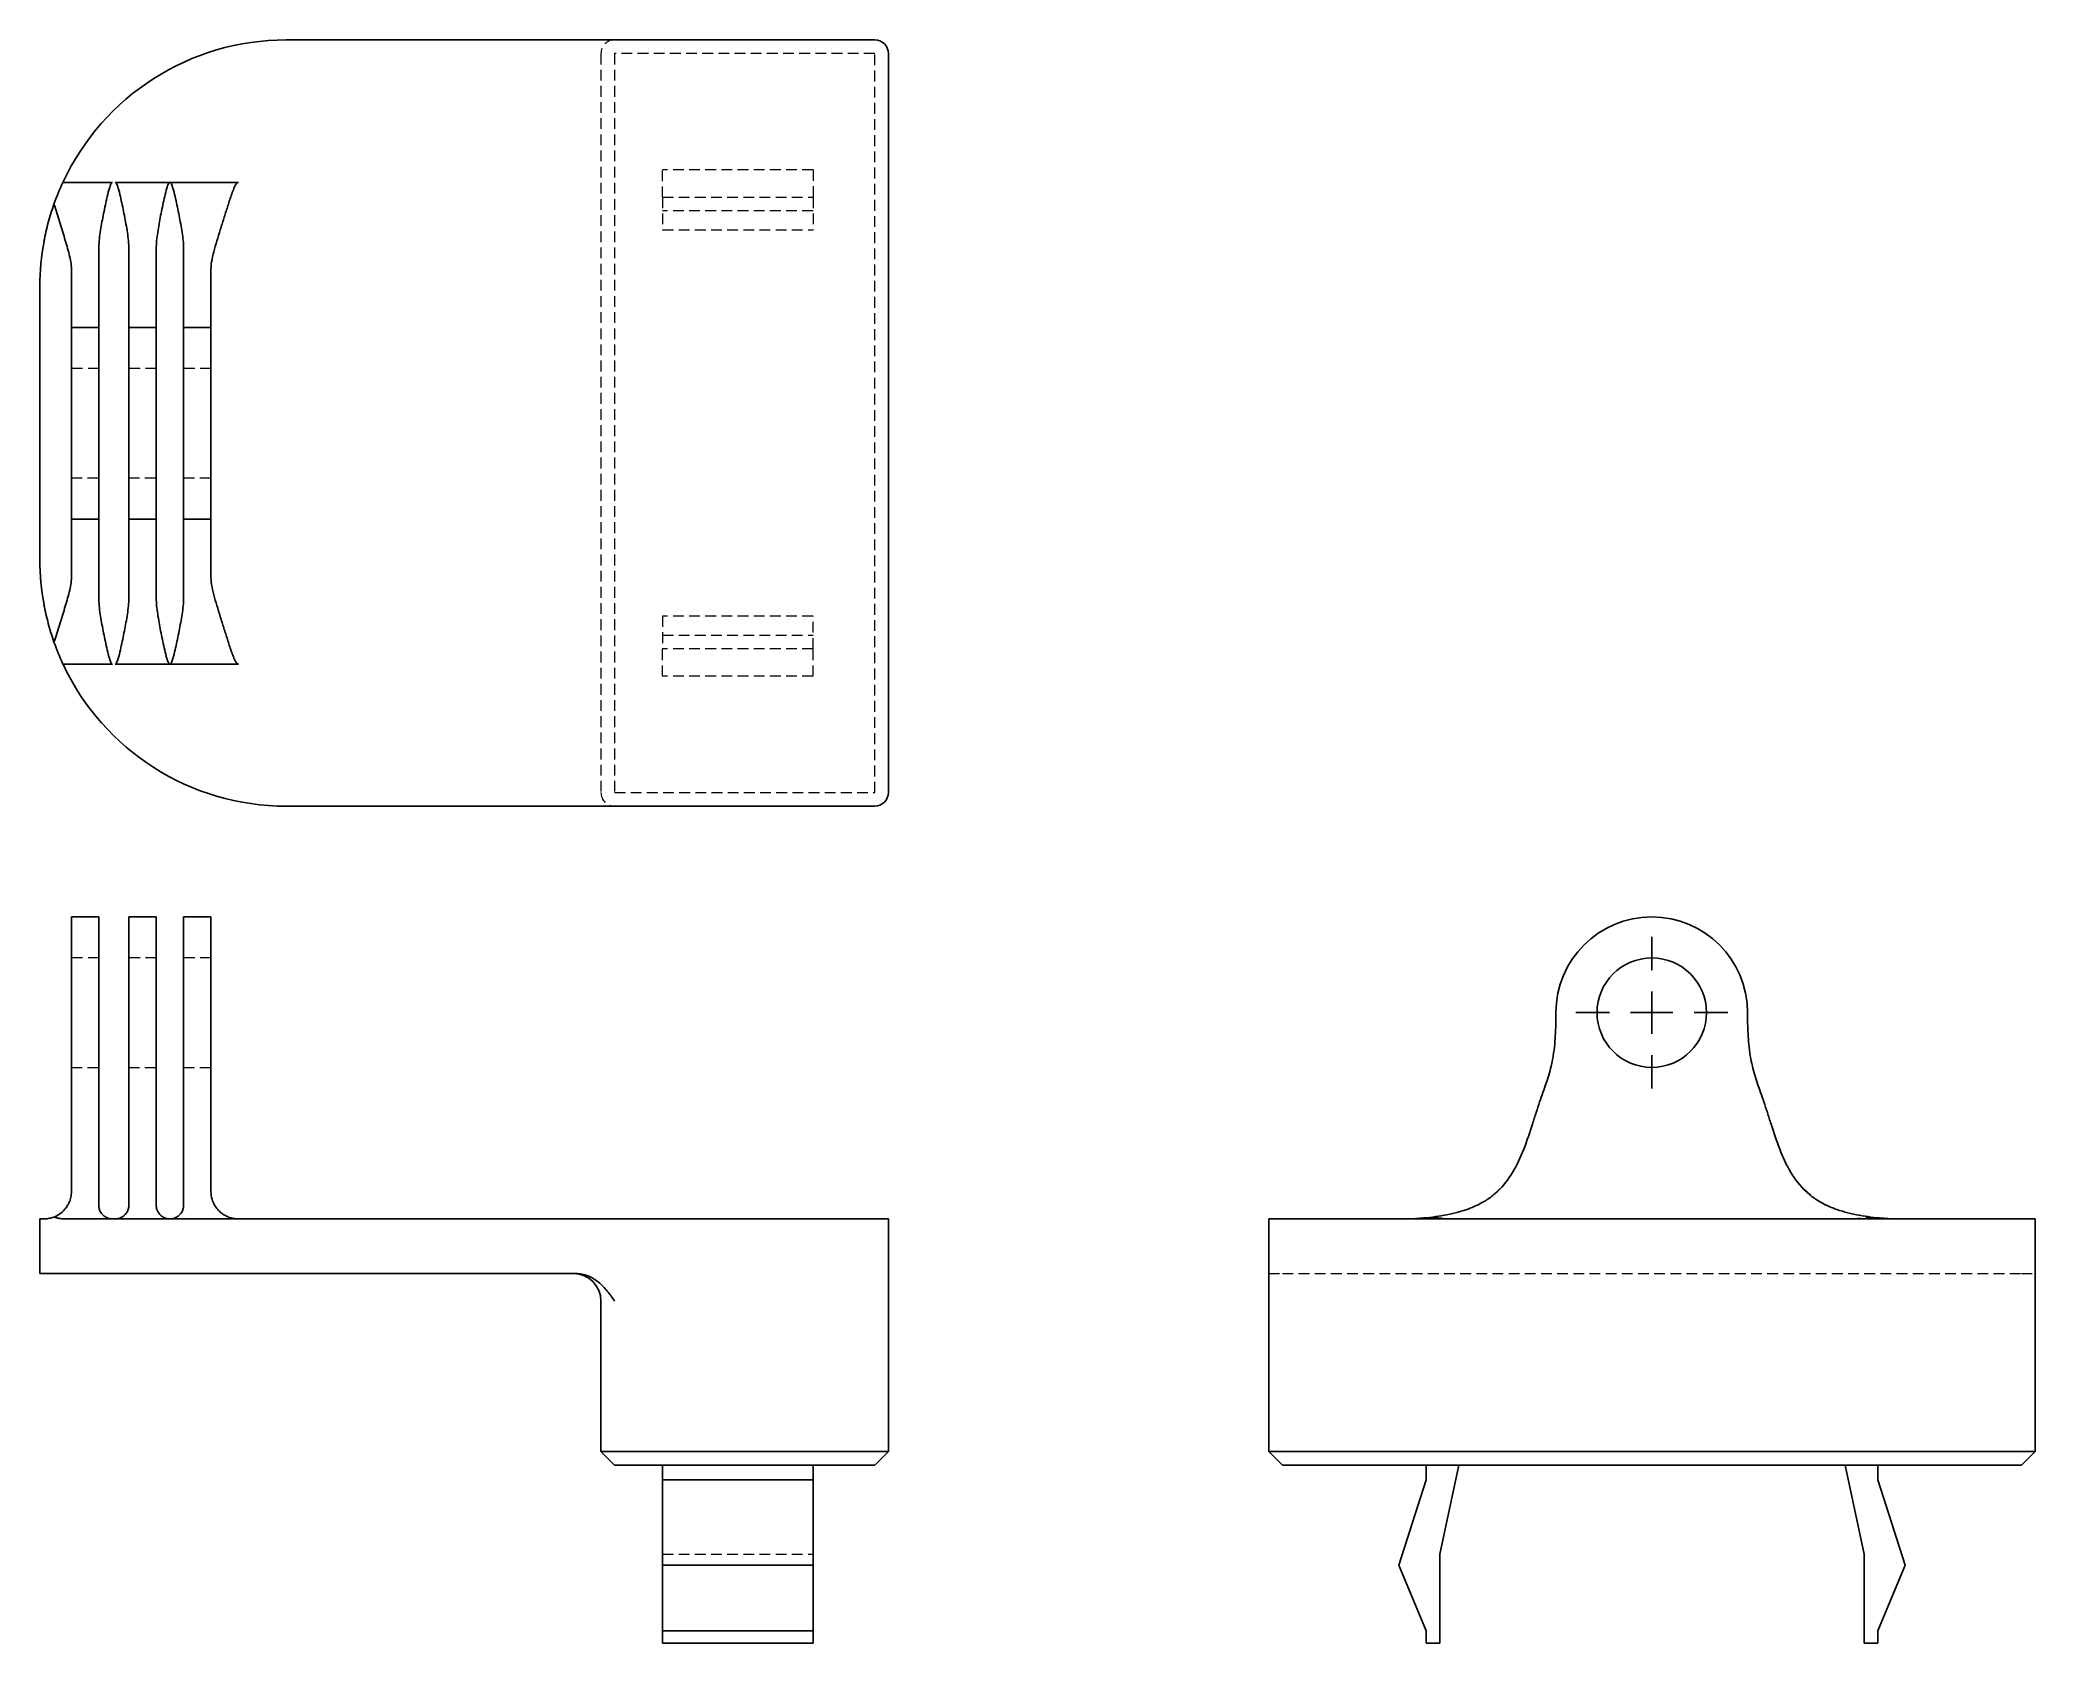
# Model space of a CAD drawing. Header units: millimetres. Extents: x 33 to 268, y 14 to 203.
import ezdxf

# ---------------------------------------------------------------- set-up
doc = ezdxf.new("R2010")
doc.units = ezdxf.units.MM
doc.linetypes.add('HIDDEN', pattern=[1.905, 1.27, -0.635])
doc.layers.add('10', color=7, linetype='Continuous')

# ---------------------------------------------------------------- blocks, each defined once
blk = doc.blocks.new('SW_CENTERMARKSYMBOL_0')
at = {"layer": '10', "color": 0}
for p, q in [((0, 5), (0, 8.95)), ((0, 0), (0, 2.5)), ((-5, 0), (-8.95, 0)), ((0, 0), (-2.5, 0)), ((0, 0), (0, -2.5)), ((0, 0), (2.5, 0)), ((5, 0), (8.95, 0)), ((0, -5), (0, -8.95))]:
    blk.add_line(p, q, dxfattribs=at)

msp = doc.modelspace()

# ---------------------------------------------------------------- linework, layer by layer
at = {"color": 7, "linetype": 'Continuous', "lineweight": 25}
for p, q in [((131.39, 203.16), (62.03, 203.16)), ((133, 114.45), (133, 201.55)), ((35.7, 186.36), (41.55, 186.36)), ((41.87, 186.36), (48.32, 186.36)), ((48.32, 186.36), (56.39, 186.36)), ((33, 141.87), (33, 174.13)), ((36.71, 169.27), (39.94, 169.27)), ((36.71, 146.69), (36.71, 169.27)), ((39.94, 169.27), (39.94, 146.69)), ((43.48, 169.27), (46.71, 169.27)), ((43.48, 146.69), (43.48, 169.27)), ((46.71, 169.27), (46.71, 146.69)), ((49.94, 169.27), (53.16, 169.27)), ((49.94, 146.69), (49.94, 169.27)), ((53.16, 169.27), (53.16, 146.69)), ((39.94, 146.69), (36.71, 146.69)), ((46.71, 146.69), (43.48, 146.69)), ((53.16, 146.69), (49.94, 146.69)), ((41.55, 129.59), (35.72, 129.59)), ((48.32, 129.59), (41.87, 129.59)), ((56.39, 129.59), (48.32, 129.59)), ((131.39, 112.84), (62.03, 112.84)), ((39.94, 99.8), (36.71, 99.8)), ((36.71, 88.51), (36.71, 99.8)), ((39.94, 99.8), (39.94, 88.51)), ((46.71, 99.8), (43.48, 99.8)), ((43.48, 88.51), (43.48, 99.8)), ((46.71, 99.8), (46.71, 88.51)), ((53.16, 99.8), (49.94, 99.8)), ((49.94, 88.51), (49.94, 99.8)), ((53.16, 99.8), (53.16, 88.51)), ((33, 64.2), (33, 57.75)), ((33.48, 64.2), (33, 64.2)), ((131.39, 64.2), (62.03, 64.2)), ((133, 64.2), (131.39, 64.2)), ((133, 36.78), (133, 64.2)), ((177.84, 64.2), (177.84, 36.78)), ((179.45, 64.2), (177.84, 64.2)), ((179.45, 64.2), (266.55, 64.2)), ((268.16, 64.2), (266.55, 64.2)), ((268.16, 36.78), (268.16, 64.2)), ((33, 57.75), (62.03, 57.75)), ((62.03, 57.75), (96.18, 57.75)), ((99.13, 54.52), (99.13, 36.78)), ((100.74, 35.17), (99.13, 36.78)), ((100.74, 36.78), (99.13, 36.78)), ((131.39, 36.78), (100.74, 36.78)), ((133, 36.78), (131.39, 36.78)), ((133, 36.78), (131.39, 35.17)), ((179.45, 36.78), (177.84, 36.78)), ((179.45, 35.17), (177.84, 36.78)), ((266.55, 36.78), (179.45, 36.78)), ((268.16, 36.78), (266.55, 36.78)), ((268.16, 36.78), (266.55, 35.17)), ((100.74, 35.17), (131.39, 35.17)), ((106.39, 33.43), (106.39, 35.17)), ((106.39, 23.39), (106.39, 33.43)), ((106.39, 33.43), (124.13, 33.43)), ((124.13, 33.43), (124.13, 35.17)), ((124.13, 23.39), (124.13, 33.43)), ((179.45, 35.17), (266.55, 35.17)), ((193.16, 23.39), (196.39, 33.43)), ((196.39, 33.43), (196.39, 35.17)), ((198, 24.68), (200.24, 35.17)), ((248, 24.68), (245.76, 35.17)), ((249.61, 35.17), (249.61, 33.43)), ((252.84, 23.39), (249.61, 33.43)), ((198, 24.68), (198, 14.2)), ((248, 14.2), (248, 24.68)), ((106.39, 15.63), (106.39, 23.39)), ((124.13, 23.39), (106.39, 23.39)), ((124.13, 15.63), (124.13, 23.39)), ((196.39, 15.63), (193.16, 23.39)), ((249.61, 15.63), (252.84, 23.39)), ((124.13, 15.63), (106.39, 15.63)), ((106.39, 14.2), (106.39, 15.63)), ((124.13, 14.2), (106.39, 14.2)), ((124.13, 14.2), (124.13, 15.63)), ((196.39, 14.2), (196.39, 15.63)), ((198, 14.2), (196.39, 14.2)), ((249.61, 14.2), (248, 14.2)), ((249.61, 15.63), (249.61, 14.2))]:
    msp.add_line(p, q, dxfattribs=at)
at = {"color": 7, "linetype": 'HIDDEN', "lineweight": 18}
for p, q in [((99.13, 201.55), (99.13, 114.45)), ((100.74, 201.55), (100.74, 114.45)), ((131.39, 201.55), (100.74, 201.55)), ((131.39, 114.45), (131.39, 201.55)), ((124.13, 187.84), (106.39, 187.84)), ((106.39, 184.61), (106.39, 187.84)), ((124.13, 187.84), (124.13, 184.61)), ((106.39, 184.61), (106.39, 180.76)), ((106.39, 184.61), (124.13, 184.61)), ((124.13, 184.61), (124.13, 180.76)), ((124.13, 183), (106.39, 183)), ((106.39, 180.76), (124.13, 180.76)), ((39.94, 164.43), (36.71, 164.43)), ((46.71, 164.43), (43.48, 164.43)), ((53.16, 164.43), (49.94, 164.43)), ((36.71, 151.53), (39.94, 151.53)), ((43.48, 151.53), (46.71, 151.53)), ((49.94, 151.53), (53.16, 151.53)), ((106.39, 135.24), (106.39, 131.39)), ((124.13, 135.24), (106.39, 135.24)), ((124.13, 131.39), (124.13, 135.24)), ((106.39, 133), (124.13, 133)), ((124.13, 131.39), (106.39, 131.39)), ((106.39, 128.16), (106.39, 131.39)), ((124.13, 128.16), (124.13, 131.39)), ((124.13, 128.16), (106.39, 128.16)), ((100.74, 114.45), (131.39, 114.45)), ((39.94, 94.96), (36.71, 94.96)), ((46.71, 94.96), (43.48, 94.96)), ((53.16, 94.96), (49.94, 94.96)), ((36.71, 82.06), (39.94, 82.06)), ((43.48, 82.06), (46.71, 82.06)), ((49.94, 82.06), (53.16, 82.06)), ((202.67, 65.97), (202.4, 65.81)), ((205.1, 67.78), (204.19, 66.93)), ((241.73, 66.98), (240.9, 67.73)), ((243.55, 65.81), (243.42, 65.89)), ((35.7, 64.2), (35.72, 64.2)), ((177.84, 57.75), (179.45, 57.75)), ((179.45, 57.75), (266.55, 57.75)), ((266.55, 57.75), (268.16, 57.75)), ((106.39, 24.68), (124.13, 24.68))]:
    msp.add_line(p, q, dxfattribs=at)
at = {"color": 7, "linetype": 'Continuous', "lineweight": 25, "flags": 128}
msp.add_lwpolyline([(62.03, 64.2), (59.98, 64.2), (57.93, 64.2), (55.91, 64.2), (53.91, 64.2), (51.96, 64.2), (50.05, 64.2), (48.21, 64.2), (46.44, 64.2), (44.74, 64.2), (43.13, 64.2), (41.62, 64.2), (40.21, 64.2), (38.91, 64.2), (37.72, 64.2), (36.66, 64.2), (35.72, 64.2)], dxfattribs=at)
at = {"color": 7, "linetype": 'Continuous', "lineweight": 25}
msp.add_circle((222.98, 88.51), 6.45, dxfattribs=at)
for centre, radius, start, end in [((62.03, 174.13), 29.03, 90, 155.0789), ((131.39, 201.55), 1.61, 0, 90), ((62.03, 174.13), 29.03, 169.5247, 180), ((62.03, 141.87), 29.03, 180, 190.4753), ((62.03, 141.87), 29.03, 205.0213, 270), ((131.39, 114.45), 1.61, 270, 0), ((222.98, 88.51), 11.29, 0, 180), ((95.9, 54.52), 3.23, 0, 90)]:
    msp.add_arc(centre, radius, start, end, dxfattribs=at)
at = {"color": 7, "linetype": 'HIDDEN', "lineweight": 18}
for centre, start, end in [((100.74, 201.55), 90, 180), ((100.74, 114.45), 180, 270)]:
    msp.add_arc(centre, 1.61, start, end, dxfattribs=at)
at = {"color": 7, "linetype": 'Continuous', "lineweight": 25}
for points in [[(34.66, 183.8), (34.96, 184.66), (35.31, 185.52), (35.7, 186.36)], [(35.72, 129.59), (35.33, 130.44), (34.98, 131.3), (34.66, 132.18)], [(35.72, 64.2), (35.33, 64.24), (34.98, 64.31), (34.66, 64.42)]]:
    msp.add_open_spline(points, degree=3, dxfattribs=at)
for points, knots in [([(41.55, 186.36), (41.53, 186.36), (41.51, 186.35), (41.47, 186.33), (41.46, 186.31), (41.41, 186.26), (41.39, 186.22), (41.33, 186.11), (41.3, 186.03), (41.22, 185.78), (41.17, 185.62), (41.03, 185.12), (40.95, 184.79), (40.73, 183.79), (40.59, 183.12), (40.33, 181.79), (40.21, 181.14), (40.06, 180.15), (40.02, 179.83), (39.96, 179.18), (39.94, 178.87), (39.94, 178.55)], [0, 0, 0, 0, 0.007813, 0.007813, 0.015625, 0.015625, 0.03125, 0.03125, 0.0625, 0.0625, 0.125, 0.125, 0.25, 0.25, 0.5, 0.5, 0.75, 0.75, 0.875, 0.875, 1, 1, 1, 1]), ([(43.48, 178.55), (43.48, 178.87), (43.46, 179.18), (43.4, 179.82), (43.36, 180.14), (43.21, 181.12), (43.09, 181.78), (42.83, 183.12), (42.69, 183.79), (42.46, 184.79), (42.39, 185.12), (42.25, 185.62), (42.2, 185.79), (42.12, 186.03), (42.08, 186.11), (42.03, 186.22), (42, 186.26), (41.96, 186.31), (41.95, 186.33), (41.91, 186.35), (41.89, 186.36), (41.87, 186.36)], [0, 0, 0, 0, 0.125, 0.125, 0.25, 0.25, 0.5, 0.5, 0.75, 0.75, 0.875, 0.875, 0.9375, 0.9375, 0.96875, 0.96875, 0.984375, 0.984375, 0.992188, 0.992188, 1, 1, 1, 1]), ([(48.32, 186.36), (48.3, 186.36), (48.28, 186.35), (48.24, 186.33), (48.23, 186.31), (48.19, 186.26), (48.17, 186.22), (48.11, 186.11), (48.08, 186.03), (47.99, 185.78), (47.94, 185.62), (47.81, 185.12), (47.73, 184.79), (47.5, 183.79), (47.36, 183.12), (47.1, 181.79), (46.98, 181.14), (46.84, 180.15), (46.79, 179.83), (46.73, 179.18), (46.71, 178.87), (46.71, 178.55)], [0, 0, 0, 0, 0.007812, 0.007812, 0.015625, 0.015625, 0.03125, 0.03125, 0.0625, 0.0625, 0.125, 0.125, 0.25, 0.25, 0.5, 0.5, 0.75, 0.75, 0.875, 0.875, 1, 1, 1, 1]), ([(48.32, 186.36), (48.34, 186.36), (48.37, 186.35), (48.4, 186.33), (48.42, 186.31), (48.46, 186.26), (48.48, 186.22), (48.54, 186.11), (48.57, 186.03), (48.65, 185.78), (48.7, 185.62), (48.84, 185.12), (48.92, 184.79), (49.14, 183.79), (49.28, 183.12), (49.54, 181.79), (49.66, 181.14), (49.81, 180.15), (49.85, 179.83), (49.92, 179.18), (49.94, 178.87), (49.94, 178.55)], [0, 0, 0, 0, 0.007812, 0.007812, 0.015625, 0.015625, 0.03125, 0.03125, 0.0625, 0.0625, 0.125, 0.125, 0.25, 0.25, 0.5, 0.5, 0.75, 0.75, 0.875, 0.875, 1, 1, 1, 1]), ([(56.39, 186.36), (56.33, 186.36), (56.27, 186.33), (56.18, 186.24), (56.15, 186.2), (56.05, 186.04), (55.99, 185.94), (55.84, 185.61), (55.76, 185.39), (55.51, 184.71), (55.36, 184.26), (55.07, 183.35), (54.93, 182.9), (54.64, 182), (54.5, 181.55), (54.22, 180.66), (54.09, 180.22), (53.82, 179.36), (53.7, 178.93), (53.47, 178.09), (53.36, 177.68), (53.21, 176.9), (53.16, 176.52), (53.16, 176.17)], [0, 0, 0, 0, 0.015625, 0.015625, 0.03125, 0.03125, 0.0625, 0.0625, 0.125, 0.125, 0.25, 0.25, 0.375, 0.375, 0.5, 0.5, 0.625, 0.625, 0.75, 0.75, 0.875, 0.875, 1, 1, 1, 1]), ([(33.48, 179.41), (33.62, 180.16), (33.79, 180.9), (34.18, 182.36), (34.4, 183.08), (34.66, 183.8)], [0, 0, 0, 0, 0.5, 0.5, 1, 1, 1, 1]), ([(36.71, 176.17), (36.71, 176.43), (36.68, 176.71), (36.59, 177.28), (36.53, 177.58), (36.3, 178.5), (36.11, 179.13), (35.72, 180.43), (35.51, 181.09), (35.09, 182.44), (34.88, 183.12), (34.66, 183.8)], [0, 0, 0, 0, 0.125, 0.125, 0.25, 0.25, 0.5, 0.5, 0.75, 0.75, 1, 1, 1, 1]), ([(39.94, 178.55), (39.94, 177.5), (39.94, 176.61), (39.94, 175.12), (39.94, 174.5), (39.94, 173.72), (39.94, 173.48), (39.94, 173.03), (39.94, 172.83), (39.94, 172.44), (39.94, 172.26), (39.94, 171.92), (39.94, 171.75), (39.94, 171.43), (39.94, 171.28), (39.94, 170.99), (39.94, 170.84), (39.94, 170.43), (39.94, 170.18), (39.94, 169.75), (39.94, 169.58), (39.94, 169.39), (39.94, 169.35), (39.94, 169.28), (39.94, 169.27), (39.94, 169.27)], [0, 0, 0, 0, 0.125, 0.125, 0.25, 0.25, 0.3125, 0.3125, 0.375, 0.375, 0.4375, 0.4375, 0.5, 0.5, 0.5625, 0.5625, 0.625, 0.625, 0.75, 0.75, 0.875, 0.875, 0.9375, 0.9375, 1, 1, 1, 1]), ([(43.48, 169.27), (43.48, 169.27), (43.48, 169.28), (43.48, 169.35), (43.48, 169.39), (43.48, 169.58), (43.48, 169.75), (43.48, 170.18), (43.48, 170.43), (43.48, 170.84), (43.48, 170.99), (43.48, 171.28), (43.48, 171.43), (43.48, 171.75), (43.48, 171.92), (43.48, 172.26), (43.48, 172.44), (43.48, 172.83), (43.48, 173.03), (43.48, 173.48), (43.48, 173.72), (43.48, 174.5), (43.48, 175.12), (43.48, 176.61), (43.48, 177.5), (43.48, 178.55)], [0, 0, 0, 0, 0.0625, 0.0625, 0.125, 0.125, 0.25, 0.25, 0.375, 0.375, 0.4375, 0.4375, 0.5, 0.5, 0.5625, 0.5625, 0.625, 0.625, 0.6875, 0.6875, 0.75, 0.75, 0.875, 0.875, 1, 1, 1, 1]), ([(46.71, 178.55), (46.71, 177.5), (46.71, 176.61), (46.71, 175.12), (46.71, 174.5), (46.71, 173.72), (46.71, 173.48), (46.71, 173.03), (46.71, 172.83), (46.71, 172.44), (46.71, 172.26), (46.71, 171.92), (46.71, 171.75), (46.71, 171.43), (46.71, 171.28), (46.71, 170.99), (46.71, 170.84), (46.71, 170.43), (46.71, 170.18), (46.71, 169.75), (46.71, 169.58), (46.71, 169.39), (46.71, 169.35), (46.71, 169.28), (46.71, 169.27), (46.71, 169.27)], [0, 0, 0, 0, 0.125, 0.125, 0.25, 0.25, 0.3125, 0.3125, 0.375, 0.375, 0.4375, 0.4375, 0.5, 0.5, 0.5625, 0.5625, 0.625, 0.625, 0.75, 0.75, 0.875, 0.875, 0.9375, 0.9375, 1, 1, 1, 1]), ([(49.94, 169.27), (49.94, 169.27), (49.94, 169.28), (49.94, 169.35), (49.94, 169.39), (49.94, 169.58), (49.94, 169.75), (49.94, 170.18), (49.94, 170.43), (49.94, 170.84), (49.94, 170.99), (49.94, 171.28), (49.94, 171.43), (49.94, 171.75), (49.94, 171.92), (49.94, 172.26), (49.94, 172.44), (49.94, 172.83), (49.94, 173.03), (49.94, 173.48), (49.94, 173.72), (49.94, 174.5), (49.94, 175.12), (49.94, 176.61), (49.94, 177.5), (49.94, 178.55)], [0, 0, 0, 0, 0.0625, 0.0625, 0.125, 0.125, 0.25, 0.25, 0.375, 0.375, 0.4375, 0.4375, 0.5, 0.5, 0.5625, 0.5625, 0.625, 0.625, 0.6875, 0.6875, 0.75, 0.75, 0.875, 0.875, 1, 1, 1, 1]), ([(36.71, 169.27), (36.71, 169.27), (36.71, 169.28), (36.71, 169.33), (36.71, 169.37), (36.71, 169.51), (36.71, 169.66), (36.71, 170.01), (36.71, 170.22), (36.71, 170.68), (36.71, 170.93), (36.71, 171.33), (36.71, 171.46), (36.71, 171.75), (36.71, 171.89), (36.71, 172.35), (36.71, 172.68), (36.71, 173.44), (36.71, 173.86), (36.71, 174.88), (36.71, 175.47), (36.71, 176.17)], [0, 0, 0, 0, 0.0625, 0.0625, 0.125, 0.125, 0.25, 0.25, 0.375, 0.375, 0.5, 0.5, 0.5625, 0.5625, 0.625, 0.625, 0.75, 0.75, 0.875, 0.875, 1, 1, 1, 1]), ([(53.16, 176.17), (53.16, 175.47), (53.16, 174.88), (53.16, 173.86), (53.16, 173.44), (53.16, 172.68), (53.16, 172.35), (53.16, 171.89), (53.16, 171.75), (53.16, 171.46), (53.16, 171.33), (53.16, 170.93), (53.16, 170.68), (53.16, 170.22), (53.16, 170.01), (53.16, 169.66), (53.16, 169.51), (53.16, 169.37), (53.16, 169.33), (53.16, 169.28), (53.16, 169.27), (53.16, 169.27)], [0, 0, 0, 0, 0.125, 0.125, 0.25, 0.25, 0.375, 0.375, 0.4375, 0.4375, 0.5, 0.5, 0.625, 0.625, 0.75, 0.75, 0.875, 0.875, 0.9375, 0.9375, 1, 1, 1, 1]), ([(36.71, 139.79), (36.71, 140.49), (36.71, 141.07), (36.71, 142.09), (36.71, 142.52), (36.71, 143.28), (36.71, 143.61), (36.71, 144.06), (36.71, 144.21), (36.71, 144.49), (36.71, 144.63), (36.71, 145.03), (36.71, 145.28), (36.71, 145.74), (36.71, 145.95), (36.71, 146.3), (36.71, 146.44), (36.71, 146.59), (36.71, 146.62), (36.71, 146.67), (36.71, 146.69), (36.71, 146.69)], [0, 0, 0, 0, 0.125, 0.125, 0.25, 0.25, 0.375, 0.375, 0.4375, 0.4375, 0.5, 0.5, 0.625, 0.625, 0.75, 0.75, 0.875, 0.875, 0.9375, 0.9375, 1, 1, 1, 1]), ([(39.94, 146.69), (39.94, 146.69), (39.94, 146.67), (39.94, 146.61), (39.94, 146.56), (39.94, 146.38), (39.94, 146.2), (39.94, 145.77), (39.94, 145.52), (39.94, 145.11), (39.94, 144.97), (39.94, 144.67), (39.94, 144.52), (39.94, 144.2), (39.94, 144.04), (39.94, 143.69), (39.94, 143.51), (39.94, 143.13), (39.94, 142.92), (39.94, 142.48), (39.94, 142.24), (39.94, 141.45), (39.94, 140.84), (39.94, 139.34), (39.94, 138.46), (39.94, 137.4)], [0, 0, 0, 0, 0.0625, 0.0625, 0.125, 0.125, 0.25, 0.25, 0.375, 0.375, 0.4375, 0.4375, 0.5, 0.5, 0.5625, 0.5625, 0.625, 0.625, 0.6875, 0.6875, 0.75, 0.75, 0.875, 0.875, 1, 1, 1, 1]), ([(43.48, 137.4), (43.48, 138.46), (43.48, 139.34), (43.48, 140.84), (43.48, 141.45), (43.48, 142.24), (43.48, 142.48), (43.48, 142.92), (43.48, 143.13), (43.48, 143.51), (43.48, 143.69), (43.48, 144.04), (43.48, 144.2), (43.48, 144.52), (43.48, 144.67), (43.48, 144.97), (43.48, 145.11), (43.48, 145.52), (43.48, 145.77), (43.48, 146.2), (43.48, 146.38), (43.48, 146.56), (43.48, 146.61), (43.48, 146.67), (43.48, 146.69), (43.48, 146.69)], [0, 0, 0, 0, 0.125, 0.125, 0.25, 0.25, 0.3125, 0.3125, 0.375, 0.375, 0.4375, 0.4375, 0.5, 0.5, 0.5625, 0.5625, 0.625, 0.625, 0.75, 0.75, 0.875, 0.875, 0.9375, 0.9375, 1, 1, 1, 1]), ([(46.71, 146.69), (46.71, 146.69), (46.71, 146.67), (46.71, 146.61), (46.71, 146.56), (46.71, 146.38), (46.71, 146.2), (46.71, 145.77), (46.71, 145.52), (46.71, 145.11), (46.71, 144.97), (46.71, 144.67), (46.71, 144.52), (46.71, 144.2), (46.71, 144.04), (46.71, 143.69), (46.71, 143.51), (46.71, 143.13), (46.71, 142.92), (46.71, 142.48), (46.71, 142.24), (46.71, 141.45), (46.71, 140.84), (46.71, 139.34), (46.71, 138.46), (46.71, 137.4)], [0, 0, 0, 0, 0.0625, 0.0625, 0.125, 0.125, 0.25, 0.25, 0.375, 0.375, 0.4375, 0.4375, 0.5, 0.5, 0.5625, 0.5625, 0.625, 0.625, 0.6875, 0.6875, 0.75, 0.75, 0.875, 0.875, 1, 1, 1, 1]), ([(49.94, 137.4), (49.94, 138.46), (49.94, 139.34), (49.94, 140.84), (49.94, 141.45), (49.94, 142.24), (49.94, 142.48), (49.94, 142.92), (49.94, 143.13), (49.94, 143.51), (49.94, 143.69), (49.94, 144.04), (49.94, 144.2), (49.94, 144.52), (49.94, 144.67), (49.94, 144.97), (49.94, 145.11), (49.94, 145.52), (49.94, 145.77), (49.94, 146.2), (49.94, 146.38), (49.94, 146.56), (49.94, 146.61), (49.94, 146.67), (49.94, 146.69), (49.94, 146.69)], [0, 0, 0, 0, 0.125, 0.125, 0.25, 0.25, 0.3125, 0.3125, 0.375, 0.375, 0.4375, 0.4375, 0.5, 0.5, 0.5625, 0.5625, 0.625, 0.625, 0.75, 0.75, 0.875, 0.875, 0.9375, 0.9375, 1, 1, 1, 1]), ([(53.16, 146.69), (53.16, 146.69), (53.16, 146.67), (53.16, 146.62), (53.16, 146.59), (53.16, 146.44), (53.16, 146.3), (53.16, 145.95), (53.16, 145.74), (53.16, 145.28), (53.16, 145.03), (53.16, 144.63), (53.16, 144.49), (53.16, 144.21), (53.16, 144.06), (53.16, 143.61), (53.16, 143.28), (53.16, 142.52), (53.16, 142.09), (53.16, 141.07), (53.16, 140.49), (53.16, 139.79)], [0, 0, 0, 0, 0.0625, 0.0625, 0.125, 0.125, 0.25, 0.25, 0.375, 0.375, 0.5, 0.5, 0.5625, 0.5625, 0.625, 0.625, 0.75, 0.75, 0.875, 0.875, 1, 1, 1, 1]), ([(34.66, 132.18), (34.88, 132.86), (35.09, 133.53), (35.51, 134.86), (35.72, 135.52), (36.01, 136.49), (36.11, 136.81), (36.29, 137.45), (36.38, 137.76), (36.53, 138.37), (36.59, 138.67), (36.68, 139.24), (36.71, 139.52), (36.71, 139.79)], [0, 0, 0, 0, 0.25, 0.25, 0.5, 0.5, 0.625, 0.625, 0.75, 0.75, 0.875, 0.875, 1, 1, 1, 1]), ([(53.16, 139.79), (53.16, 139.43), (53.21, 139.06), (53.36, 138.27), (53.47, 137.86), (53.7, 137.02), (53.82, 136.6), (54.09, 135.73), (54.23, 135.29), (54.5, 134.4), (54.65, 133.95), (54.93, 133.05), (55.07, 132.6), (55.36, 131.7), (55.51, 131.24), (55.76, 130.57), (55.84, 130.34), (55.99, 130.02), (56.05, 129.91), (56.15, 129.76), (56.18, 129.71), (56.27, 129.63), (56.33, 129.59), (56.39, 129.59)], [0, 0, 0, 0, 0.125, 0.125, 0.25, 0.25, 0.375, 0.375, 0.5, 0.5, 0.625, 0.625, 0.75, 0.75, 0.875, 0.875, 0.9375, 0.9375, 0.96875, 0.96875, 0.984375, 0.984375, 1, 1, 1, 1]), ([(34.66, 132.18), (34.41, 132.9), (34.19, 133.63), (33.79, 135.1), (33.62, 135.84), (33.48, 136.59)], [0, 0, 0, 0, 0.5, 0.5, 1, 1, 1, 1]), ([(39.94, 137.4), (39.94, 137.09), (39.96, 136.77), (40.02, 136.13), (40.06, 135.81), (40.21, 134.83), (40.33, 134.17), (40.59, 132.84), (40.73, 132.17), (40.96, 131.17), (41.03, 130.83), (41.17, 130.33), (41.22, 130.17), (41.3, 129.92), (41.34, 129.84), (41.39, 129.73), (41.42, 129.69), (41.46, 129.64), (41.47, 129.63), (41.51, 129.6), (41.53, 129.59), (41.55, 129.59)], [0, 0, 0, 0, 0.125, 0.125, 0.25, 0.25, 0.5, 0.5, 0.75, 0.75, 0.875, 0.875, 0.9375, 0.9375, 0.96875, 0.96875, 0.984375, 0.984375, 0.992187, 0.992187, 1, 1, 1, 1]), ([(41.87, 129.59), (41.89, 129.59), (41.91, 129.6), (41.95, 129.63), (41.96, 129.64), (42, 129.69), (42.03, 129.73), (42.08, 129.85), (42.12, 129.93), (42.2, 130.17), (42.25, 130.33), (42.39, 130.83), (42.46, 131.17), (42.69, 132.17), (42.83, 132.83), (43.09, 134.16), (43.21, 134.82), (43.36, 135.8), (43.4, 136.13), (43.46, 136.77), (43.48, 137.09), (43.48, 137.4)], [0, 0, 0, 0, 0.007812, 0.007812, 0.015625, 0.015625, 0.03125, 0.03125, 0.0625, 0.0625, 0.125, 0.125, 0.25, 0.25, 0.5, 0.5, 0.75, 0.75, 0.875, 0.875, 1, 1, 1, 1]), ([(46.71, 137.4), (46.71, 137.09), (46.73, 136.77), (46.79, 136.13), (46.83, 135.81), (46.98, 134.83), (47.1, 134.17), (47.36, 132.84), (47.5, 132.17), (47.73, 131.17), (47.81, 130.83), (47.94, 130.33), (47.99, 130.17), (48.08, 129.92), (48.11, 129.84), (48.17, 129.73), (48.19, 129.69), (48.23, 129.64), (48.24, 129.63), (48.28, 129.6), (48.3, 129.59), (48.32, 129.59)], [0, 0, 0, 0, 0.125, 0.125, 0.25, 0.25, 0.5, 0.5, 0.75, 0.75, 0.875, 0.875, 0.9375, 0.9375, 0.96875, 0.96875, 0.984375, 0.984375, 0.992188, 0.992188, 1, 1, 1, 1]), ([(48.32, 129.59), (48.34, 129.59), (48.37, 129.6), (48.4, 129.63), (48.42, 129.64), (48.46, 129.69), (48.48, 129.73), (48.54, 129.85), (48.57, 129.93), (48.65, 130.17), (48.7, 130.33), (48.84, 130.83), (48.92, 131.17), (49.14, 132.17), (49.28, 132.83), (49.54, 134.16), (49.66, 134.82), (49.81, 135.8), (49.85, 136.13), (49.92, 136.77), (49.94, 137.09), (49.94, 137.4)], [0, 0, 0, 0, 0.007813, 0.007813, 0.015625, 0.015625, 0.03125, 0.03125, 0.0625, 0.0625, 0.125, 0.125, 0.25, 0.25, 0.5, 0.5, 0.75, 0.75, 0.875, 0.875, 1, 1, 1, 1]), ([(36.71, 67.43), (36.71, 68.08), (36.71, 68.83), (36.71, 70.53), (36.71, 71.46), (36.71, 73.41), (36.71, 74.42), (36.71, 75.84), (36.71, 76.3), (36.71, 77.17), (36.71, 77.59), (36.71, 78.77), (36.71, 79.46), (36.71, 80.81), (36.71, 81.47), (36.71, 82.96), (36.71, 83.8), (36.71, 85.33), (36.71, 85.89), (36.71, 87.12), (36.71, 87.78), (36.71, 88.51)], [0, 0, 0, 0, 0.125, 0.125, 0.25, 0.25, 0.375, 0.375, 0.4375, 0.4375, 0.5, 0.5, 0.625, 0.625, 0.75, 0.75, 0.875, 0.875, 0.9375, 0.9375, 1, 1, 1, 1]), ([(39.94, 88.51), (39.94, 87.7), (39.94, 86.95), (39.94, 85.61), (39.94, 85), (39.94, 83.35), (39.94, 82.48), (39.94, 80.89), (39.94, 80.17), (39.94, 79), (39.94, 78.59), (39.94, 77.72), (39.94, 77.26), (39.94, 76.28), (39.94, 75.76), (39.94, 74.69), (39.94, 74.14), (39.94, 73.04), (39.94, 72.48), (39.94, 71.41), (39.94, 70.88), (39.94, 69.38), (39.94, 68.49), (39.94, 66.96), (39.94, 66.32), (39.94, 65.81)], [0, 0, 0, 0, 0.0625, 0.0625, 0.125, 0.125, 0.25, 0.25, 0.375, 0.375, 0.4375, 0.4375, 0.5, 0.5, 0.5625, 0.5625, 0.625, 0.625, 0.6875, 0.6875, 0.75, 0.75, 0.875, 0.875, 1, 1, 1, 1]), ([(43.48, 65.81), (43.48, 66.32), (43.48, 66.96), (43.48, 68.49), (43.48, 69.38), (43.48, 70.88), (43.48, 71.41), (43.48, 72.48), (43.48, 73.04), (43.48, 74.14), (43.48, 74.69), (43.48, 75.76), (43.48, 76.28), (43.48, 77.26), (43.48, 77.72), (43.48, 78.59), (43.48, 79), (43.48, 80.17), (43.48, 80.89), (43.48, 82.48), (43.48, 83.35), (43.48, 85), (43.48, 85.61), (43.48, 86.95), (43.48, 87.7), (43.48, 88.51)], [0, 0, 0, 0, 0.125, 0.125, 0.25, 0.25, 0.3125, 0.3125, 0.375, 0.375, 0.4375, 0.4375, 0.5, 0.5, 0.5625, 0.5625, 0.625, 0.625, 0.75, 0.75, 0.875, 0.875, 0.9375, 0.9375, 1, 1, 1, 1]), ([(46.71, 88.51), (46.71, 87.7), (46.71, 86.95), (46.71, 85.61), (46.71, 85), (46.71, 83.35), (46.71, 82.48), (46.71, 80.89), (46.71, 80.17), (46.71, 79), (46.71, 78.59), (46.71, 77.72), (46.71, 77.26), (46.71, 76.28), (46.71, 75.76), (46.71, 74.69), (46.71, 74.14), (46.71, 73.04), (46.71, 72.48), (46.71, 71.41), (46.71, 70.88), (46.71, 69.38), (46.71, 68.49), (46.71, 66.96), (46.71, 66.32), (46.71, 65.81)], [0, 0, 0, 0, 0.0625, 0.0625, 0.125, 0.125, 0.25, 0.25, 0.375, 0.375, 0.4375, 0.4375, 0.5, 0.5, 0.5625, 0.5625, 0.625, 0.625, 0.6875, 0.6875, 0.75, 0.75, 0.875, 0.875, 1, 1, 1, 1]), ([(49.94, 65.81), (49.94, 66.32), (49.94, 66.96), (49.94, 68.49), (49.94, 69.38), (49.94, 70.88), (49.94, 71.41), (49.94, 72.48), (49.94, 73.04), (49.94, 74.14), (49.94, 74.69), (49.94, 75.76), (49.94, 76.28), (49.94, 77.26), (49.94, 77.72), (49.94, 78.59), (49.94, 79), (49.94, 80.17), (49.94, 80.89), (49.94, 82.48), (49.94, 83.35), (49.94, 85), (49.94, 85.61), (49.94, 86.95), (49.94, 87.7), (49.94, 88.51)], [0, 0, 0, 0, 0.125, 0.125, 0.25, 0.25, 0.3125, 0.3125, 0.375, 0.375, 0.4375, 0.4375, 0.5, 0.5, 0.5625, 0.5625, 0.625, 0.625, 0.75, 0.75, 0.875, 0.875, 0.9375, 0.9375, 1, 1, 1, 1]), ([(53.16, 88.51), (53.16, 87.78), (53.16, 87.12), (53.16, 85.89), (53.16, 85.33), (53.16, 83.8), (53.16, 82.96), (53.16, 81.47), (53.16, 80.81), (53.16, 79.46), (53.16, 78.77), (53.16, 77.59), (53.16, 77.17), (53.16, 76.3), (53.16, 75.84), (53.16, 74.42), (53.16, 73.41), (53.16, 71.46), (53.16, 70.53), (53.16, 68.83), (53.16, 68.08), (53.16, 67.43)], [0, 0, 0, 0, 0.0625, 0.0625, 0.125, 0.125, 0.25, 0.25, 0.375, 0.375, 0.5, 0.5, 0.5625, 0.5625, 0.625, 0.625, 0.75, 0.75, 0.875, 0.875, 1, 1, 1, 1]), ([(211.69, 88.51), (211.69, 87.78), (211.67, 87.12), (211.62, 85.89), (211.59, 85.33), (211.44, 83.8), (211.3, 82.96), (210.95, 81.47), (210.74, 80.81), (210.28, 79.46), (210.03, 78.77), (209.63, 77.59), (209.49, 77.17), (209.21, 76.3), (209.06, 75.84), (208.61, 74.42), (208.28, 73.41), (207.52, 71.46), (207.09, 70.53), (206.07, 68.83), (205.49, 68.08), (204.79, 67.43)], [0, 0, 0, 0, 0.0625, 0.0625, 0.125, 0.125, 0.25, 0.25, 0.375, 0.375, 0.5, 0.5, 0.5625, 0.5625, 0.625, 0.625, 0.75, 0.75, 0.875, 0.875, 1, 1, 1, 1]), ([(241.17, 67.43), (240.47, 68.08), (239.88, 68.83), (238.86, 70.53), (238.44, 71.46), (237.68, 73.41), (237.35, 74.42), (236.89, 75.84), (236.75, 76.3), (236.46, 77.17), (236.33, 77.59), (235.93, 78.77), (235.68, 79.46), (235.22, 80.81), (235.01, 81.47), (234.66, 82.96), (234.51, 83.8), (234.37, 85.33), (234.33, 85.89), (234.28, 87.12), (234.27, 87.78), (234.27, 88.51)], [0, 0, 0, 0, 0.125, 0.125, 0.25, 0.25, 0.375, 0.375, 0.4375, 0.4375, 0.5, 0.5, 0.625, 0.625, 0.75, 0.75, 0.875, 0.875, 0.9375, 0.9375, 1, 1, 1, 1]), ([(34.66, 64.42), (34.88, 64.51), (35.09, 64.62), (35.51, 64.9), (35.72, 65.08), (36.01, 65.42), (36.11, 65.55), (36.29, 65.83), (36.38, 65.99), (36.53, 66.34), (36.59, 66.53), (36.68, 66.95), (36.71, 67.18), (36.71, 67.43)], [0, 0, 0, 0, 0.25, 0.25, 0.5, 0.5, 0.625, 0.625, 0.75, 0.75, 0.875, 0.875, 1, 1, 1, 1]), ([(53.16, 67.43), (53.16, 67.09), (53.21, 66.8), (53.36, 66.27), (53.47, 66.04), (53.7, 65.63), (53.82, 65.46), (54.09, 65.15), (54.23, 65.02), (54.5, 64.8), (54.65, 64.71), (54.93, 64.54), (55.07, 64.48), (55.36, 64.36), (55.51, 64.32), (55.76, 64.26), (55.84, 64.24), (55.99, 64.22), (56.05, 64.22), (56.15, 64.21), (56.18, 64.21), (56.27, 64.2), (56.33, 64.2), (56.39, 64.2)], [0, 0, 0, 0, 0.125, 0.125, 0.25, 0.25, 0.375, 0.375, 0.5, 0.5, 0.625, 0.625, 0.75, 0.75, 0.875, 0.875, 0.9375, 0.9375, 0.96875, 0.96875, 0.984375, 0.984375, 1, 1, 1, 1]), ([(204.79, 67.43), (204.43, 67.09), (204.06, 66.8), (203.27, 66.27), (202.86, 66.04), (202.02, 65.63), (201.6, 65.46), (200.73, 65.15), (200.29, 65.02), (199.4, 64.8), (198.95, 64.71), (198.05, 64.54), (197.6, 64.48), (196.7, 64.36), (196.24, 64.32), (195.57, 64.26), (195.34, 64.24), (195.02, 64.22), (194.91, 64.22), (194.76, 64.21), (194.71, 64.21), (194.63, 64.2), (194.59, 64.2), (194.59, 64.2)], [0, 0, 0, 0, 0.125, 0.125, 0.25, 0.25, 0.375, 0.375, 0.5, 0.5, 0.625, 0.625, 0.75, 0.75, 0.875, 0.875, 0.9375, 0.9375, 0.96875, 0.96875, 0.984375, 0.984375, 1, 1, 1, 1]), ([(251.36, 64.2), (251.36, 64.2), (251.33, 64.2), (251.24, 64.21), (251.2, 64.21), (251.04, 64.22), (250.94, 64.22), (250.61, 64.24), (250.39, 64.26), (249.71, 64.32), (249.26, 64.36), (248.35, 64.48), (247.9, 64.54), (247, 64.71), (246.55, 64.8), (245.66, 65.02), (245.22, 65.15), (244.36, 65.46), (243.93, 65.63), (243.09, 66.04), (242.68, 66.27), (241.9, 66.8), (241.52, 67.09), (241.17, 67.43)], [0, 0, 0, 0, 0.015625, 0.015625, 0.03125, 0.03125, 0.0625, 0.0625, 0.125, 0.125, 0.25, 0.25, 0.375, 0.375, 0.5, 0.5, 0.625, 0.625, 0.75, 0.75, 0.875, 0.875, 1, 1, 1, 1]), ([(34.66, 64.42), (34.41, 64.32), (34.19, 64.27), (33.79, 64.21), (33.62, 64.2), (33.48, 64.2)], [0, 0, 0, 0, 0.5, 0.5, 1, 1, 1, 1]), ([(39.94, 65.81), (39.94, 65.66), (39.96, 65.53), (40.02, 65.29), (40.06, 65.18), (40.21, 64.89), (40.33, 64.74), (40.59, 64.5), (40.73, 64.41), (40.96, 64.31), (41.03, 64.28), (41.17, 64.24), (41.22, 64.23), (41.3, 64.22), (41.34, 64.21), (41.39, 64.21), (41.42, 64.2), (41.46, 64.2), (41.47, 64.2), (41.51, 64.2), (41.53, 64.2), (41.55, 64.2)], [0, 0, 0, 0, 0.125, 0.125, 0.25, 0.25, 0.5, 0.5, 0.75, 0.75, 0.875, 0.875, 0.9375, 0.9375, 0.96875, 0.96875, 0.984375, 0.984375, 0.992187, 0.992187, 1, 1, 1, 1]), ([(41.87, 64.2), (41.89, 64.2), (41.91, 64.2), (41.95, 64.2), (41.96, 64.2), (42, 64.2), (42.03, 64.21), (42.08, 64.21), (42.12, 64.22), (42.2, 64.23), (42.25, 64.24), (42.39, 64.28), (42.46, 64.31), (42.69, 64.41), (42.83, 64.5), (43.09, 64.74), (43.21, 64.89), (43.36, 65.18), (43.4, 65.29), (43.46, 65.53), (43.48, 65.66), (43.48, 65.81)], [0, 0, 0, 0, 0.007812, 0.007812, 0.015625, 0.015625, 0.03125, 0.03125, 0.0625, 0.0625, 0.125, 0.125, 0.25, 0.25, 0.5, 0.5, 0.75, 0.75, 0.875, 0.875, 1, 1, 1, 1]), ([(46.71, 65.81), (46.71, 65.66), (46.73, 65.53), (46.79, 65.29), (46.83, 65.18), (46.98, 64.89), (47.1, 64.74), (47.36, 64.5), (47.5, 64.41), (47.73, 64.31), (47.81, 64.28), (47.94, 64.24), (47.99, 64.23), (48.08, 64.22), (48.11, 64.21), (48.17, 64.21), (48.19, 64.2), (48.23, 64.2), (48.24, 64.2), (48.28, 64.2), (48.3, 64.2), (48.32, 64.2)], [0, 0, 0, 0, 0.125, 0.125, 0.25, 0.25, 0.5, 0.5, 0.75, 0.75, 0.875, 0.875, 0.9375, 0.9375, 0.96875, 0.96875, 0.984375, 0.984375, 0.992188, 0.992188, 1, 1, 1, 1]), ([(48.32, 64.2), (48.34, 64.2), (48.37, 64.2), (48.4, 64.2), (48.42, 64.2), (48.46, 64.2), (48.48, 64.21), (48.54, 64.21), (48.57, 64.22), (48.65, 64.23), (48.7, 64.24), (48.84, 64.28), (48.92, 64.31), (49.14, 64.41), (49.28, 64.5), (49.54, 64.74), (49.66, 64.89), (49.81, 65.18), (49.85, 65.29), (49.92, 65.53), (49.94, 65.66), (49.94, 65.81)], [0, 0, 0, 0, 0.007813, 0.007813, 0.015625, 0.015625, 0.03125, 0.03125, 0.0625, 0.0625, 0.125, 0.125, 0.25, 0.25, 0.5, 0.5, 0.75, 0.75, 0.875, 0.875, 1, 1, 1, 1]), ([(96.18, 57.75), (96.43, 57.75), (96.67, 57.72), (97.14, 57.63), (97.38, 57.56), (97.83, 57.38), (98.05, 57.27), (98.47, 57.02), (98.67, 56.88), (99.23, 56.42), (99.56, 56.07), (100.18, 55.32), (100.46, 54.92), (100.74, 54.52)], [0, 0, 0, 0, 0.125, 0.125, 0.25, 0.25, 0.375, 0.375, 0.5, 0.5, 0.75, 0.75, 1, 1, 1, 1])]:
    msp.add_open_spline(points, degree=3, knots=knots, dxfattribs=at)
at = {"color": 7, "linetype": 'HIDDEN', "lineweight": 18}
msp.add_open_spline([(34.66, 64.42), (34.96, 64.31), (35.31, 64.24), (35.7, 64.2)], degree=3, dxfattribs=at)
for points in [[(197.18, 64.42), (197.9, 64.32), (198.63, 64.27), (200.1, 64.21), (200.84, 64.2), (201.59, 64.2)], [(244.41, 64.2), (245.16, 64.2), (245.9, 64.21), (247.36, 64.27), (248.08, 64.32), (248.8, 64.42)]]:
    msp.add_open_spline(points, degree=3, knots=[0, 0, 0, 0, 0.5, 0.5, 1, 1, 1, 1], dxfattribs=at)

# ---------------------------------------------------------------- block references
at = {"layer": '10'}
msp.add_blockref('SW_CENTERMARKSYMBOL_0', (222.98, 88.51), dxfattribs=at)

doc.saveas('drawing.dxf')
